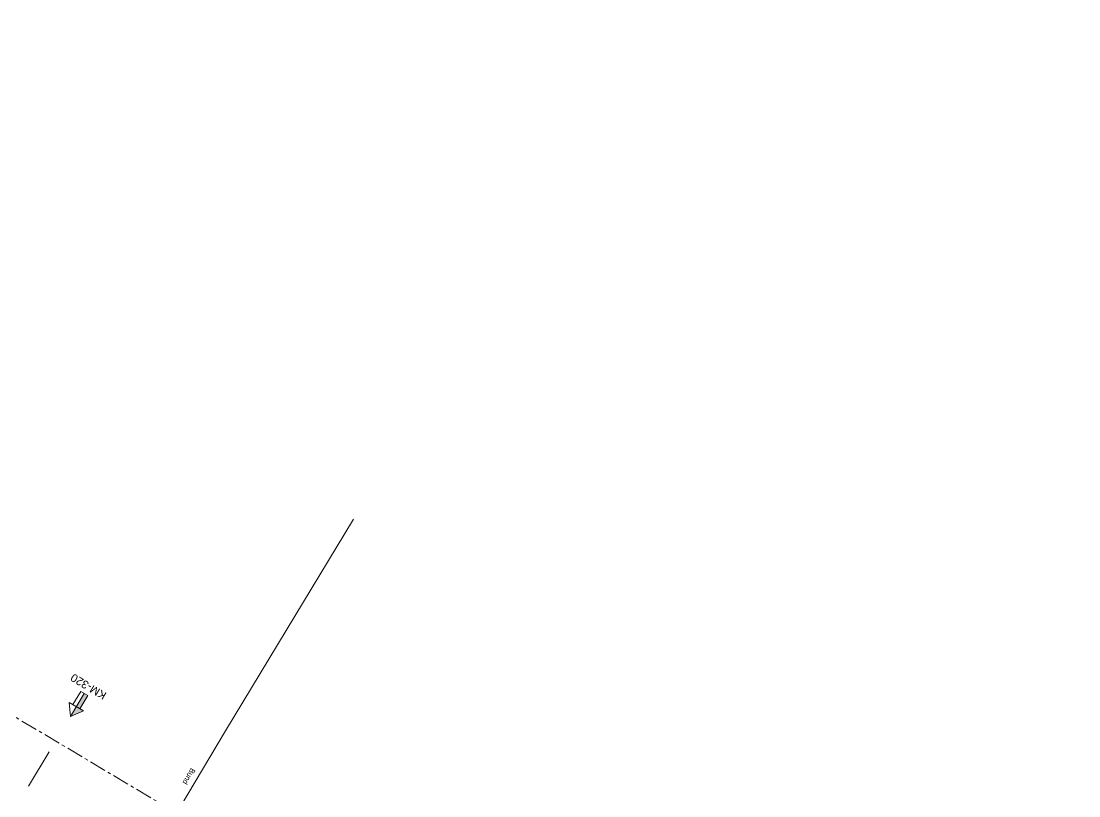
# Model space of a CAD drawing. Header units: metres. Extents: x 622835 to 629437, y 3390046 to 3394575.
# Drawn here: x 628409.4 to 628806, y 3391215.2 to 3391505.7 of the extents above; entities that cross this region are included whole.
import ezdxf
from ezdxf.enums import TextEntityAlignment as Align

# ---------------------------------------------------------------- set-up
doc = ezdxf.new("R2010")
doc.units = ezdxf.units.M
doc.header["$LTSCALE"] = 2
doc.header["$MEASUREMENT"] = 0
doc.linetypes.add('CENTER', pattern=[2, 1.25, -0.25, 0.25, -0.25])
for name, color, linetype, lineweight in [('CANAL TOP', 5, 'Continuous', 0), ('Existing Chainage', 7, 'Continuous', 0), ('KM STONE', 7, 'Continuous', 0), ('RLY BOUNDARY', 32, 'CENTER', 0), ('Text', 7, 'Continuous', 0)]:
    doc.layers.add(name, color=color, linetype=linetype, lineweight=lineweight)
doc.styles.get("Standard").update_dxf_attribs({"font": 'arial.ttf'})
doc.styles.add('Style-Arial', font='arial.ttf')

# ---------------------------------------------------------------- blocks, each defined once
blk = doc.blocks.new('KM POST PLAN')
at = {"lineweight": 0, "extrusion": (0, 0, -1)}
h = blk.add_hatch(color=256, dxfattribs=at)
h.paths.add_polyline_path([(0, -20), (0, -8.47), (3, -8.47), (3, -20)])
h.paths.add_polyline_path([(0, -8.47), (0, 0), (6.25, -8.47), (3, -8.47)], flags=16)
at = {"lineweight": 0, "flags": 128}
for points in [[(0, 0), (-6.25, -8.47), (6.25, -8.47)], [(0, 0), (0, -20)], [(0, 0), (6.25, -8.47)], [(3, -8.47), (3, -20), (-3, -20), (-3, -8.47)]]:
    blk.add_lwpolyline(points, dxfattribs=at)
at = {"lineweight": 0, "style": 'Style-Arial'}
blk.add_attdef('KM-POST', text='', height=6, dxfattribs=at).set_placement((0, -26, -263.95), align=Align.MIDDLE_CENTER)

msp = doc.modelspace()

# ---------------------------------------------------------------- linework, layer by layer
at = {"layer": 'CANAL TOP', "lineweight": 13, "flags": 128}
msp.add_lwpolyline([(628463.2641, 3391201.3203), (628485.9912, 3391239.5155), (628508.8108, 3391277.1594), (628534.0319, 3391318.9)], dxfattribs=at)
at = {"layer": 'Existing Chainage', "linetype": 'Continuous', "lineweight": 13, "flags": 128}
msp.add_lwpolyline([(628419.9342, 3391231.6225), (628412.2193, 3391218.7586)], dxfattribs=at)
at = {"layer": 'RLY BOUNDARY', "lineweight": 20, "ltscale": 2.5, "flags": 128}
msp.add_lwpolyline([(629156.7971, 3390785.7736), (629118.8139, 3390808.3654), (628965.585, 3390910.1915), (628860.4585, 3390972.4254), (628805.8587, 3391007.2721), (628698.6241, 3391069.4447), (628562.2135, 3391152.4313), (628378.3014, 3391261.9076), (628246.7992, 3391338.8997), (628202.7811, 3391365.0852), (627967.1915, 3391505.704)], dxfattribs=at)

# ---------------------------------------------------------------- block references
at = {"layer": 'KM STONE'}
ref = msp.add_blockref('KM POST PLAN', (628427.9625, 3391244.9773), dxfattribs=dict(at, xscale=0.4999999999999998, yscale=0.4999999999999998, zscale=0.4999999999999998, rotation=149.0473990688514))
ref.add_attrib('KM-POST', 'KM-320', dxfattribs={"layer": '0', "height": 3, "rotation": 149.047399, "style": 'Style-Arial'}).set_placement((628434.6488, 3391256.126), align=Align.MIDDLE_CENTER)

# ---------------------------------------------------------------- texts
at = {"layer": 'Text'}
msp.add_text('Bund', height=2, rotation=239.246264, dxfattribs=at).set_placement((628473.1482, 3391225.7816))

doc.saveas('drawing.dxf')
